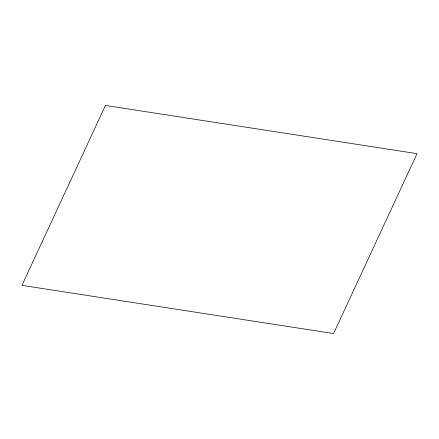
<?xml version="1.0" encoding="UTF-8"?>
<svg xmlns="http://www.w3.org/2000/svg" width="439" height="439" viewBox="0 0 439 439"><rect width="100%" height="100%" fill="white"/><g stroke="black" fill="none" stroke-linecap="round" stroke-linejoin="round"><path stroke-width="0.66" d="M105.442 105.448L21.95 285.35L333.558 333.552L417.05 153.65L105.442 105.448"/></g></svg>
